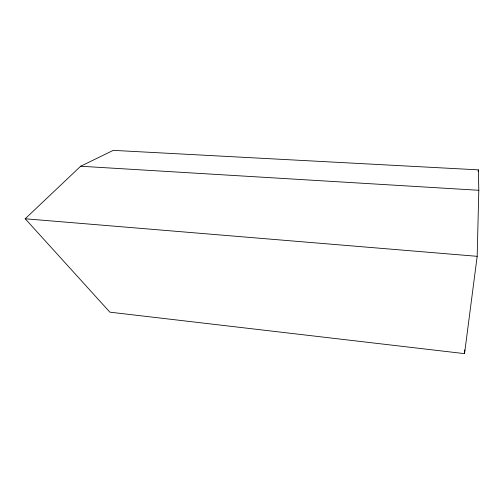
<?xml version="1.0" encoding="UTF-8"?>
<svg xmlns="http://www.w3.org/2000/svg" width="504" height="504" viewBox="0 0 504 504"><rect width="100%" height="100%" fill="white"/><g stroke="black" fill="none" stroke-linecap="round" stroke-linejoin="round"><path stroke-width="0.76" d="M477.175 256.322L478.8 190.285L478.409 169.861L113.268 150.362L80.653 166.238L25.2 218.774L109.885 312.165L464.531 353.638L477.175 256.322L25.2 218.774M464.531 353.638L464.757 349.87M478.063 171.328L478.409 169.861M80.653 166.238L478.8 190.285"/></g></svg>
